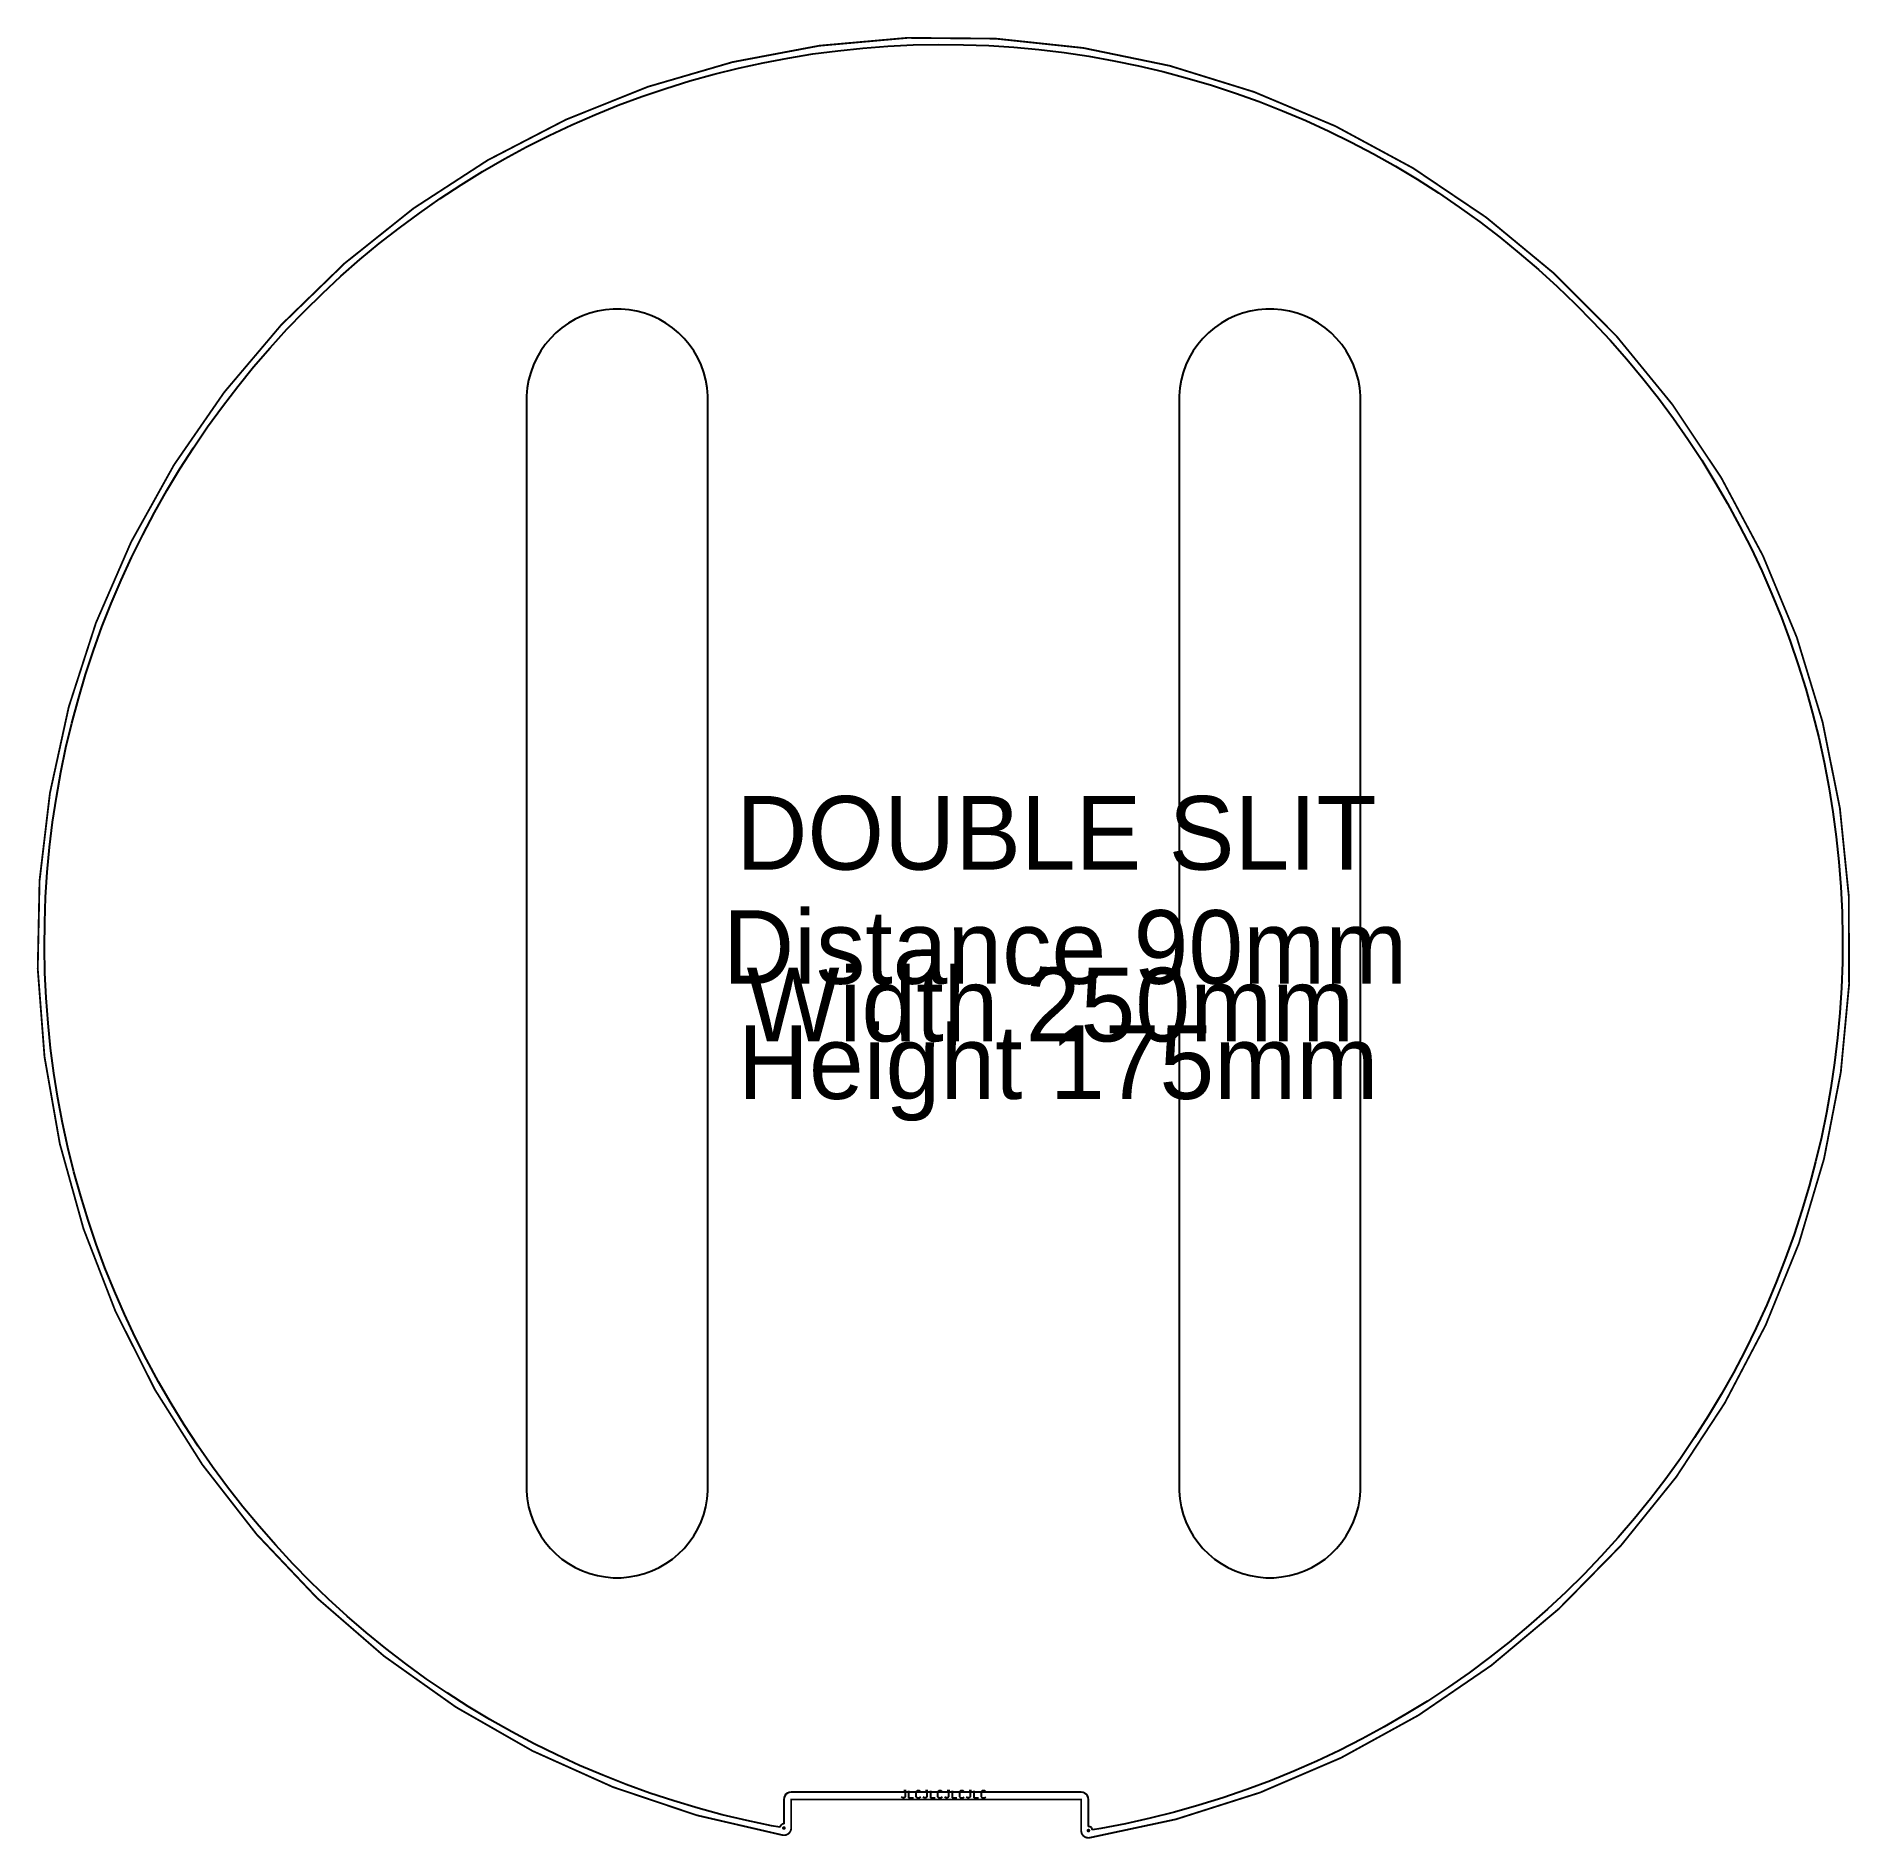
# Model space of a CAD drawing. Header units: millimetres. Extents: x -125 to 125, y -124 to 125.
import ezdxf

# ---------------------------------------------------------------- set-up
doc = ezdxf.new("R2010")
doc.units = ezdxf.units.MM
for name, color, linetype in [('BottomLayer', 5, 'Continuous'), ('BottomSolder', 6, 'Continuous'), ('Mechanical1', 6, 'Continuous'), ('MultiLayer', 9, 'Continuous'), ('PadHoleLayer', 156, 'Continuous'), ('TopLayer', 1, 'Continuous'), ('TopOverlay', 2, 'Continuous'), ('TopSolder', 216, 'Continuous')]:
    doc.layers.add(name, color=color, linetype=linetype)

msp = doc.modelspace()

# ---------------------------------------------------------------- linework, layer by layer
at = {"layer": 'BottomLayer'}
for p, q in [((-21.46, 122.13), (-18.02, 122.69)), ((-18.02, 122.69), (-14.58, 123.14)), ((-14.58, 123.14), (-11.12, 123.5)), ((-11.12, 123.5), (-7.66, 123.77)), ((-7.66, 123.77), (-4.18, 123.93)), ((-4.18, 123.93), (-0.71, 124)), ((-0.71, 124), (2.77, 123.97)), ((2.77, 123.97), (6.24, 123.85)), ((6.24, 123.85), (9.71, 123.62)), ((9.71, 123.62), (13.17, 123.3)), ((13.17, 123.3), (16.62, 122.88)), ((16.62, 122.88), (20.06, 122.37)), ((-31.64, 119.9), (-28.27, 120.74)), ((-28.27, 120.74), (-24.87, 121.48)), ((-24.87, 121.48), (-21.46, 122.13)), ((20.06, 122.37), (23.48, 121.76)), ((23.48, 121.76), (26.89, 121.05)), ((26.89, 121.05), (30.27, 120.25)), ((30.27, 120.25), (33.63, 119.36)), ((-41.6, 116.82), (-38.31, 117.94)), ((-38.31, 117.94), (-34.99, 118.97)), ((-34.99, 118.97), (-31.64, 119.9)), ((33.63, 119.36), (36.96, 118.37)), ((36.96, 118.37), (40.26, 117.29)), ((-48.08, 114.3), (-44.86, 115.61)), ((-44.86, 115.61), (-41.6, 116.82)), ((40.26, 117.29), (43.53, 116.11)), ((43.53, 116.11), (46.77, 114.85)), ((-54.41, 111.43), (-51.26, 112.91)), ((-51.26, 112.91), (-48.08, 114.3)), ((46.77, 114.85), (49.97, 113.49)), ((49.97, 113.49), (53.13, 112.04)), ((-57.51, 109.86), (-54.41, 111.43)), ((53.13, 112.04), (56.25, 110.51)), ((56.25, 110.51), (59.33, 108.89)), ((-63.58, 106.47), (-60.57, 108.21)), ((-60.57, 108.21), (-57.51, 109.86)), ((59.33, 108.89), (62.36, 107.19)), ((-66.54, 104.64), (-63.58, 106.47)), ((62.36, 107.19), (65.34, 105.4)), ((65.34, 105.4), (68.26, 103.52)), ((-72.29, 100.75), (-69.44, 102.74)), ((-69.44, 102.74), (-66.54, 104.64)), ((68.26, 103.52), (71.14, 101.57)), ((-75.09, 98.68), (-72.29, 100.75)), ((71.14, 101.57), (73.96, 99.53)), ((-77.83, 96.54), (-75.09, 98.68)), ((73.96, 99.53), (76.72, 97.42)), ((-80.5, 94.32), (-77.83, 96.54)), ((76.72, 97.42), (79.42, 95.23)), ((79.42, 95.23), (82.06, 92.97)), ((-83.11, 92.03), (-80.5, 94.32)), ((82.06, 92.97), (84.63, 90.63)), ((-85.66, 89.66), (-83.11, 92.03)), ((84.63, 90.63), (87.14, 88.23)), ((-88.14, 87.23), (-85.66, 89.66)), ((87.14, 88.23), (89.58, 85.75)), ((-90.55, 84.72), (-88.14, 87.23)), ((-51.72, 85.55), (-52.62, 84.93)), ((-50.78, 86.1), (-51.72, 85.55)), ((-49.79, 86.56), (-50.78, 86.1)), ((-48.76, 86.93), (-49.79, 86.56)), ((-47.71, 87.22), (-48.76, 86.93)), ((-46.63, 87.4), (-47.71, 87.22)), ((-45.55, 87.5), (-46.63, 87.4)), ((-44.45, 87.5), (-45.55, 87.5)), ((-43.37, 87.4), (-44.45, 87.5)), ((-42.29, 87.22), (-43.37, 87.4)), ((-41.24, 86.93), (-42.29, 87.22)), ((-40.21, 86.56), (-41.24, 86.93)), ((-39.22, 86.1), (-40.21, 86.56)), ((-38.28, 85.55), (-39.22, 86.1)), ((-37.38, 84.93), (-38.28, 85.55)), ((38.28, 85.55), (37.38, 84.93)), ((39.22, 86.1), (38.28, 85.55)), ((40.21, 86.56), (39.22, 86.1)), ((41.24, 86.93), (40.21, 86.56)), ((42.29, 87.22), (41.24, 86.93)), ((43.37, 87.4), (42.29, 87.22)), ((44.45, 87.5), (43.37, 87.4)), ((45.55, 87.5), (44.45, 87.5)), ((46.63, 87.4), (45.55, 87.5)), ((47.71, 87.22), (46.63, 87.4)), ((48.76, 86.93), (47.71, 87.22)), ((49.79, 86.56), (48.76, 86.93)), ((50.78, 86.1), (49.79, 86.56)), ((51.72, 85.55), (50.78, 86.1)), ((52.62, 84.93), (51.72, 85.55)), ((89.58, 85.75), (91.94, 83.21)), ((-92.89, 82.15), (-90.55, 84.72)), ((-54.93, 82.62), (-55.55, 81.72)), ((-54.22, 83.45), (-54.93, 82.62)), ((-53.45, 84.22), (-54.22, 83.45)), ((-52.62, 84.93), (-53.45, 84.22)), ((-36.55, 84.22), (-37.38, 84.93)), ((-35.78, 83.45), (-36.55, 84.22)), ((-35.07, 82.62), (-35.78, 83.45)), ((-34.45, 81.72), (-35.07, 82.62)), ((35.07, 82.62), (34.45, 81.72)), ((35.78, 83.45), (35.07, 82.62)), ((36.55, 84.22), (35.78, 83.45)), ((37.38, 84.93), (36.55, 84.22)), ((53.45, 84.22), (52.62, 84.93)), ((54.22, 83.45), (53.45, 84.22)), ((54.93, 82.62), (54.22, 83.45)), ((55.55, 81.72), (54.93, 82.62)), ((91.94, 83.21), (94.24, 80.6)), ((-95.16, 79.51), (-92.89, 82.15)), ((-56.1, 80.78), (-56.56, 79.79)), ((-55.55, 81.72), (-56.1, 80.78)), ((-33.9, 80.78), (-34.45, 81.72)), ((-33.44, 79.79), (-33.9, 80.78)), ((33.9, 80.78), (33.44, 79.79)), ((34.45, 81.72), (33.9, 80.78)), ((56.1, 80.78), (55.55, 81.72)), ((56.56, 79.79), (56.1, 80.78)), ((94.24, 80.6), (96.46, 77.92)), ((-97.35, 76.82), (-95.16, 79.51)), ((-57.22, 77.71), (-57.4, 76.63)), ((-56.93, 78.76), (-57.22, 77.71)), ((-56.56, 79.79), (-56.93, 78.76)), ((-33.07, 78.76), (-33.44, 79.79)), ((-32.78, 77.71), (-33.07, 78.76)), ((-32.6, 76.63), (-32.78, 77.71)), ((32.78, 77.71), (32.6, 76.63)), ((33.07, 78.76), (32.78, 77.71)), ((33.44, 79.79), (33.07, 78.76)), ((56.93, 78.76), (56.56, 79.79)), ((57.22, 77.71), (56.93, 78.76)), ((57.4, 76.63), (57.22, 77.71)), ((96.46, 77.92), (98.61, 75.19)), ((-99.46, 74.06), (-97.35, 76.82)), ((-57.4, 76.63), (-57.5, 75.55)), ((-57.5, 75.55), (-57.5, 75)), ((-32.5, 75.55), (-32.6, 76.63)), ((-32.5, 75), (-32.5, 75.55)), ((32.6, 76.63), (32.5, 75.55)), ((32.5, 75.55), (32.5, 75)), ((57.5, 75.55), (57.4, 76.63)), ((57.5, 75), (57.5, 75.55)), ((98.61, 75.19), (100.68, 72.39)), ((-101.5, 71.24), (-99.46, 74.06)), ((-57.5, 75), (-57.5, 75)), ((-57.5, 75), (-57.5, -75)), ((-32.5, -75), (-32.5, 75)), ((32.5, 75), (32.5, -75)), ((57.5, -75), (57.5, 75)), ((-103.45, 68.37), (-101.5, 71.24)), ((100.68, 72.39), (102.67, 69.54)), ((-105.33, 65.44), (-103.45, 68.37)), ((102.67, 69.54), (104.58, 66.64)), ((-107.12, 62.46), (-105.33, 65.44)), ((104.58, 66.64), (106.4, 63.68)), ((106.4, 63.68), (108.15, 60.67)), ((-108.83, 59.44), (-107.12, 62.46)), ((108.15, 60.67), (109.8, 57.62)), ((-110.45, 56.36), (-108.83, 59.44)), ((109.8, 57.62), (111.38, 54.52)), ((-111.99, 53.24), (-110.45, 56.36)), ((-113.44, 50.08), (-111.99, 53.24)), ((111.38, 54.52), (112.86, 51.38)), ((-114.8, 46.88), (-113.44, 50.08)), ((112.86, 51.38), (114.26, 48.19)), ((114.26, 48.19), (115.56, 44.97)), ((-116.07, 43.65), (-114.8, 46.88)), ((-117.25, 40.38), (-116.07, 43.65)), ((115.56, 44.97), (116.78, 41.71)), ((-118.33, 37.08), (-117.25, 40.38)), ((116.78, 41.71), (117.9, 38.43)), ((117.9, 38.43), (118.93, 35.11)), ((-119.32, 33.74), (-118.33, 37.08)), ((118.93, 35.11), (119.87, 31.76)), ((-120.22, 30.39), (-119.32, 33.74)), ((-121.03, 27.01), (-120.22, 30.39)), ((119.87, 31.76), (120.71, 28.39)), ((120.71, 28.39), (121.46, 24.99)), ((-121.74, 23.6), (-121.03, 27.01)), ((-122.35, 20.18), (-121.74, 23.6)), ((121.46, 24.99), (122.11, 21.58)), ((-122.87, 16.74), (-122.35, 20.18)), ((122.11, 21.58), (122.67, 18.15)), ((122.67, 18.15), (123.13, 14.7)), ((-123.29, 13.29), (-122.87, 16.74)), ((-123.61, 9.83), (-123.29, 13.29)), ((123.13, 14.7), (123.49, 11.24)), ((123.49, 11.24), (123.76, 7.78)), ((-123.84, 6.36), (-123.61, 9.83)), ((123.76, 7.78), (123.93, 4.31)), ((-123.97, 2.89), (-123.84, 6.36)), ((-124, -0.59), (-123.97, 2.89)), ((123.93, 4.31), (124, 0.83)), ((124, 0.83), (123.98, -2.64)), ((-123.94, -4.06), (-124, -0.59)), ((-123.77, -7.53), (-123.94, -4.06)), ((123.98, -2.64), (123.85, -6.12)), ((123.85, -6.12), (123.63, -9.59)), ((-123.51, -11), (-123.77, -7.53)), ((123.63, -9.59), (123.32, -13.05)), ((-123.16, -14.46), (-123.51, -11)), ((-122.7, -17.9), (-123.16, -14.46)), ((123.32, -13.05), (122.9, -16.5)), ((122.9, -16.5), (122.39, -19.94)), ((-122.15, -21.34), (-122.7, -17.9)), ((122.39, -19.94), (121.78, -23.36)), ((-121.51, -24.75), (-122.15, -21.34)), ((-120.77, -28.15), (-121.51, -24.75)), ((121.78, -23.36), (121.08, -26.76)), ((121.08, -26.76), (120.28, -30.15)), ((-119.93, -31.52), (-120.77, -28.15)), ((-119, -34.87), (-119.93, -31.52)), ((120.28, -30.15), (119.39, -33.51)), ((-117.98, -38.19), (-119, -34.87)), ((119.39, -33.51), (118.4, -36.84)), ((118.4, -36.84), (117.33, -40.14)), ((-116.86, -41.48), (-117.98, -38.19)), ((-115.65, -44.74), (-116.86, -41.48)), ((117.33, -40.14), (116.15, -43.42)), ((-114.35, -47.97), (-115.65, -44.74)), ((116.15, -43.42), (114.89, -46.66)), ((114.89, -46.66), (113.54, -49.86)), ((-112.96, -51.15), (-114.35, -47.97)), ((113.54, -49.86), (112.1, -53.02)), ((-111.48, -54.3), (-112.96, -51.15)), ((-109.92, -57.4), (-111.48, -54.3)), ((112.1, -53.02), (110.57, -56.14)), ((-108.27, -60.46), (-109.92, -57.4)), ((110.57, -56.14), (108.95, -59.22)), ((108.95, -59.22), (107.25, -62.25)), ((-106.53, -63.47), (-108.27, -60.46)), ((107.25, -62.25), (105.46, -65.23)), ((-104.71, -66.43), (-106.53, -63.47)), ((-102.8, -69.34), (-104.71, -66.43)), ((105.46, -65.23), (103.59, -68.16)), ((-100.82, -72.19), (-102.8, -69.34)), ((103.59, -68.16), (101.64, -71.04)), ((-98.76, -74.99), (-100.82, -72.19)), ((101.64, -71.04), (99.61, -73.86)), ((-96.62, -77.73), (-98.76, -74.99)), ((-57.5, -75), (-57.5, -75.55)), ((-32.5, -75.55), (-32.5, -75)), ((-32.5, -75), (-32.5, -75)), ((32.5, -75), (32.5, -75.55)), ((57.5, -75.55), (57.5, -75)), ((99.61, -73.86), (97.5, -76.62)), ((-57.5, -75.55), (-57.4, -76.63)), ((-57.4, -76.63), (-57.22, -77.71)), ((-32.78, -77.71), (-32.6, -76.63)), ((-32.6, -76.63), (-32.5, -75.55)), ((32.5, -75.55), (32.6, -76.63)), ((32.6, -76.63), (32.78, -77.71)), ((57.22, -77.71), (57.4, -76.63)), ((57.4, -76.63), (57.5, -75.55)), ((97.5, -76.62), (95.31, -79.32)), ((-94.4, -80.41), (-96.62, -77.73)), ((-57.22, -77.71), (-56.93, -78.76)), ((-56.93, -78.76), (-56.56, -79.79)), ((-56.56, -79.79), (-56.1, -80.78)), ((-33.9, -80.78), (-33.44, -79.79)), ((-33.44, -79.79), (-33.07, -78.76)), ((-33.07, -78.76), (-32.78, -77.71)), ((32.78, -77.71), (33.07, -78.76)), ((33.07, -78.76), (33.44, -79.79)), ((33.44, -79.79), (33.9, -80.78)), ((56.1, -80.78), (56.56, -79.79)), ((56.56, -79.79), (56.93, -78.76)), ((56.93, -78.76), (57.22, -77.71)), ((95.31, -79.32), (93.05, -81.96)), ((-92.11, -83.02), (-94.4, -80.41)), ((-56.1, -80.78), (-55.55, -81.72)), ((-55.55, -81.72), (-54.93, -82.62)), ((-35.07, -82.62), (-34.45, -81.72)), ((-34.45, -81.72), (-33.9, -80.78)), ((33.9, -80.78), (34.45, -81.72)), ((34.45, -81.72), (35.07, -82.62)), ((54.93, -82.62), (55.55, -81.72)), ((55.55, -81.72), (56.1, -80.78)), ((93.05, -81.96), (90.72, -84.54)), ((-89.75, -85.57), (-92.11, -83.02)), ((-54.93, -82.62), (-54.22, -83.45)), ((-54.22, -83.45), (-53.45, -84.22)), ((-53.45, -84.22), (-52.62, -84.93)), ((-52.62, -84.93), (-51.72, -85.55)), ((-38.28, -85.55), (-37.38, -84.93)), ((-37.38, -84.93), (-36.55, -84.22)), ((-36.55, -84.22), (-35.78, -83.45)), ((-35.78, -83.45), (-35.07, -82.62)), ((35.07, -82.62), (35.78, -83.45)), ((35.78, -83.45), (36.55, -84.22)), ((36.55, -84.22), (37.38, -84.93)), ((37.38, -84.93), (38.28, -85.55)), ((51.72, -85.55), (52.62, -84.93)), ((52.62, -84.93), (53.45, -84.22)), ((53.45, -84.22), (54.22, -83.45)), ((54.22, -83.45), (54.93, -82.62)), ((90.72, -84.54), (88.31, -87.05)), ((-87.31, -88.05), (-89.75, -85.57)), ((-51.72, -85.55), (-50.78, -86.1)), ((-50.78, -86.1), (-49.79, -86.56)), ((-49.79, -86.56), (-48.76, -86.93)), ((-48.76, -86.93), (-47.71, -87.22)), ((-47.71, -87.22), (-46.63, -87.4)), ((-46.63, -87.4), (-45.55, -87.5)), ((-45.55, -87.5), (-44.45, -87.5)), ((-44.45, -87.5), (-43.37, -87.4)), ((-43.37, -87.4), (-42.29, -87.22)), ((-42.29, -87.22), (-41.24, -86.93)), ((-41.24, -86.93), (-40.21, -86.56)), ((-40.21, -86.56), (-39.22, -86.1)), ((-39.22, -86.1), (-38.28, -85.55)), ((38.28, -85.55), (39.22, -86.1)), ((39.22, -86.1), (40.21, -86.56)), ((40.21, -86.56), (41.24, -86.93)), ((41.24, -86.93), (42.29, -87.22)), ((42.29, -87.22), (43.37, -87.4)), ((43.37, -87.4), (44.45, -87.5)), ((44.45, -87.5), (45.55, -87.5)), ((45.55, -87.5), (46.63, -87.4)), ((46.63, -87.4), (47.71, -87.22)), ((47.71, -87.22), (48.76, -86.93)), ((48.76, -86.93), (49.79, -86.56)), ((49.79, -86.56), (50.78, -86.1)), ((50.78, -86.1), (51.72, -85.55)), ((88.31, -87.05), (85.84, -89.49)), ((-84.81, -90.47), (-87.31, -88.05)), ((85.84, -89.49), (83.3, -91.86)), ((-82.24, -92.81), (-84.81, -90.47)), ((83.3, -91.86), (80.69, -94.16)), ((-79.61, -95.08), (-82.24, -92.81)), ((-76.91, -97.27), (-79.61, -95.08)), ((80.69, -94.16), (78.02, -96.38)), ((-74.16, -99.39), (-76.91, -97.27)), ((78.02, -96.38), (75.29, -98.53)), ((-71.34, -101.43), (-74.16, -99.39)), ((75.29, -98.53), (72.49, -100.61)), ((-68.47, -103.39), (-71.34, -101.43)), ((69.65, -102.6), (66.74, -104.51)), ((72.49, -100.61), (69.65, -102.6)), ((-65.54, -105.27), (-68.47, -103.39)), ((66.74, -104.51), (63.79, -106.34)), ((-62.57, -107.06), (-65.54, -105.27)), ((-59.54, -108.77), (-62.57, -107.06)), ((63.79, -106.34), (60.78, -108.09)), ((-56.47, -110.4), (-59.54, -108.77)), ((57.73, -109.75), (54.63, -111.32)), ((60.78, -108.09), (57.73, -109.75)), ((-53.35, -111.94), (-56.47, -110.4)), ((-50.2, -113.39), (-53.35, -111.94)), ((54.63, -111.32), (51.49, -112.81)), ((-47, -114.75), (-50.2, -113.39)), ((-43.76, -116.02), (-47, -114.75)), ((48.31, -114.21), (45.09, -115.52)), ((51.49, -112.81), (48.31, -114.21)), ((-40.49, -117.21), (-43.76, -116.02)), ((-37.19, -118.29), (-40.49, -117.21)), ((-21.89, -117.58), (-21.99, -117.83)), ((-21.73, -117.38), (-21.89, -117.58)), ((-21.52, -117.22), (-21.73, -117.38)), ((-21.28, -117.11), (-21.52, -117.22)), ((-21.01, -117.08), (-21.28, -117.11)), ((18.99, -117.08), (-21.01, -117.08)), ((19.25, -117.11), (18.99, -117.08)), ((19.49, -117.22), (19.25, -117.11)), ((19.7, -117.38), (19.49, -117.22)), ((19.86, -117.58), (19.7, -117.38)), ((19.96, -117.83), (19.86, -117.58)), ((41.83, -116.73), (38.54, -117.86)), ((45.09, -115.52), (41.83, -116.73)), ((-33.86, -119.29), (-37.19, -118.29)), ((-30.51, -120.19), (-33.86, -119.29)), ((-21.99, -117.83), (-22.02, -118.09)), ((-22.02, -118.09), (-22.02, -121.47)), ((19.99, -118.09), (19.96, -117.83)), ((19.99, -121.81), (19.99, -118.09)), ((31.88, -119.84), (28.51, -120.68)), ((35.22, -118.9), (31.88, -119.84)), ((38.54, -117.86), (35.22, -118.9)), ((-27.13, -121), (-30.51, -120.19)), ((-23.72, -121.71), (-27.13, -121)), ((-22.56, -121.92), (-23.72, -121.71)), ((-22.54, -121.81), (-22.56, -121.92)), ((-22.41, -121.63), (-22.54, -121.81)), ((-22.23, -121.51), (-22.41, -121.63)), ((-22.02, -121.47), (-22.23, -121.51)), ((20.2, -121.86), (19.99, -121.81)), ((20.39, -121.98), (20.2, -121.86)), ((20.51, -122.16), (20.39, -121.98)), ((20.53, -122.28), (20.51, -122.16)), ((21.7, -122.09), (20.53, -122.28)), ((25.11, -121.43), (21.7, -122.09)), ((28.51, -120.68), (25.11, -121.43))]:
    msp.add_line(p, q, dxfattribs=at)
at = {"layer": 'BottomSolder', "const_width": 0.05}
for points in [[(-22.04, -122.03, 1), (-21.99, -122.03, 1)], [(19.96, -122.38, 1), (20.01, -122.38, 1)]]:
    msp.add_lwpolyline(points, format="xyb", close=True, dxfattribs=at)
at = {"layer": 'Mechanical1', "const_width": 0.254}
for points in [[(-22.19, -123.01, -11.72382), (20.15, -123.37)], [(-21.01, -122.03, -0.467511), (-22.19, -123.01)], [(20.15, -123.37, -0.462462), (18.99, -122.38)]]:
    msp.add_lwpolyline(points, format="xyb", dxfattribs=at)
for points in [[(-21.01, -122.03), (-21.01, -118.09)], [(-21.01, -118.09), (18.99, -118.09)], [(18.99, -122.38), (18.99, -118.09)]]:
    msp.add_lwpolyline(points, dxfattribs=at)
at = {"layer": 'Mechanical1', "const_width": 0.127}
for points in [[(-21.08, -118.09, 1), (-20.95, -118.09, 1)], [(-21.08, -118.09, 1), (-20.95, -118.09, 1)], [(18.92, -118.09, 1), (19.05, -118.09, 1)], [(18.92, -118.09, 1), (19.05, -118.09, 1)], [(-21.08, -122.03, 1), (-20.95, -122.03, 1)], [(-21.08, -122.03, 1), (-20.95, -122.03, 1)], [(18.92, -122.38, 1), (19.05, -122.38, 1)], [(18.92, -122.38, 1), (19.05, -122.38, 1)], [(-22.26, -123.01, 1), (-22.13, -123.01, 1)], [(-22.26, -123.01, 1), (-22.13, -123.01, 1)], [(20.08, -123.37, 1), (20.21, -123.37, 1)], [(20.08, -123.37, 1), (20.21, -123.37, 1)]]:
    msp.add_lwpolyline(points, format="xyb", close=True, dxfattribs=at)
at = {"layer": 'MultiLayer'}
for p, q in [((-51.72, 85.55), (-52.62, 84.93)), ((-50.78, 86.1), (-51.72, 85.55)), ((-49.79, 86.56), (-50.78, 86.1)), ((-48.76, 86.93), (-49.79, 86.56)), ((-47.71, 87.22), (-48.76, 86.93)), ((-46.63, 87.4), (-47.71, 87.22)), ((-45.55, 87.5), (-46.63, 87.4)), ((-44.45, 87.5), (-45.55, 87.5)), ((-43.37, 87.4), (-44.45, 87.5)), ((-42.29, 87.22), (-43.37, 87.4)), ((-41.24, 86.93), (-42.29, 87.22)), ((-40.21, 86.56), (-41.24, 86.93)), ((-39.22, 86.1), (-40.21, 86.56)), ((-38.28, 85.55), (-39.22, 86.1)), ((-37.38, 84.93), (-38.28, 85.55)), ((38.28, 85.55), (37.38, 84.93)), ((39.22, 86.1), (38.28, 85.55)), ((40.21, 86.56), (39.22, 86.1)), ((41.24, 86.93), (40.21, 86.56)), ((42.29, 87.22), (41.24, 86.93)), ((43.37, 87.4), (42.29, 87.22)), ((44.45, 87.5), (43.37, 87.4)), ((45.55, 87.5), (44.45, 87.5)), ((46.63, 87.4), (45.55, 87.5)), ((47.71, 87.22), (46.63, 87.4)), ((48.76, 86.93), (47.71, 87.22)), ((49.79, 86.56), (48.76, 86.93)), ((50.78, 86.1), (49.79, 86.56)), ((51.72, 85.55), (50.78, 86.1)), ((52.62, 84.93), (51.72, 85.55)), ((-54.93, 82.62), (-55.55, 81.72)), ((-54.22, 83.45), (-54.93, 82.62)), ((-53.45, 84.22), (-54.22, 83.45)), ((-52.62, 84.93), (-53.45, 84.22)), ((-36.55, 84.22), (-37.38, 84.93)), ((-35.78, 83.45), (-36.55, 84.22)), ((-35.07, 82.62), (-35.78, 83.45)), ((-34.45, 81.72), (-35.07, 82.62)), ((35.07, 82.62), (34.45, 81.72)), ((35.78, 83.45), (35.07, 82.62)), ((36.55, 84.22), (35.78, 83.45)), ((37.38, 84.93), (36.55, 84.22)), ((53.45, 84.22), (52.62, 84.93)), ((54.22, 83.45), (53.45, 84.22)), ((54.93, 82.62), (54.22, 83.45)), ((55.55, 81.72), (54.93, 82.62)), ((-56.1, 80.78), (-56.56, 79.79)), ((-55.55, 81.72), (-56.1, 80.78)), ((-33.9, 80.78), (-34.45, 81.72)), ((-33.44, 79.79), (-33.9, 80.78)), ((33.9, 80.78), (33.44, 79.79)), ((34.45, 81.72), (33.9, 80.78)), ((56.1, 80.78), (55.55, 81.72)), ((56.56, 79.79), (56.1, 80.78)), ((-57.22, 77.71), (-57.4, 76.63)), ((-56.93, 78.76), (-57.22, 77.71)), ((-56.56, 79.79), (-56.93, 78.76)), ((-33.07, 78.76), (-33.44, 79.79)), ((-32.78, 77.71), (-33.07, 78.76)), ((-32.6, 76.63), (-32.78, 77.71)), ((32.78, 77.71), (32.6, 76.63)), ((33.07, 78.76), (32.78, 77.71)), ((33.44, 79.79), (33.07, 78.76)), ((56.93, 78.76), (56.56, 79.79)), ((57.22, 77.71), (56.93, 78.76)), ((57.4, 76.63), (57.22, 77.71)), ((-57.4, 76.63), (-57.5, 75.55)), ((-57.5, 75.55), (-57.5, 75)), ((-32.5, 75.55), (-32.6, 76.63)), ((-32.5, 75), (-32.5, 75.55)), ((32.6, 76.63), (32.5, 75.55)), ((32.5, 75.55), (32.5, 75)), ((57.5, 75.55), (57.4, 76.63)), ((57.5, 75), (57.5, 75.55)), ((-57.5, 75), (-57.5, -75)), ((-57.5, 75), (-57.5, 75)), ((-57.5, 75), (-57.5, 75)), ((-32.5, -75), (-32.5, 75)), ((32.5, 75), (32.5, -75)), ((32.5, 75), (32.5, 75)), ((57.5, -75), (57.5, 75)), ((-57.5, -75), (-57.5, -75.55)), ((-32.5, -75.55), (-32.5, -75)), ((-32.5, -75), (-32.5, -75)), ((-32.5, -75), (-32.5, -75)), ((32.5, -75), (32.5, -75.55)), ((57.5, -75.55), (57.5, -75)), ((57.5, -75), (57.5, -75)), ((-57.5, -75.55), (-57.4, -76.63)), ((-57.4, -76.63), (-57.22, -77.71)), ((-32.78, -77.71), (-32.6, -76.63)), ((-32.6, -76.63), (-32.5, -75.55)), ((32.5, -75.55), (32.6, -76.63)), ((32.6, -76.63), (32.78, -77.71)), ((57.22, -77.71), (57.4, -76.63)), ((57.4, -76.63), (57.5, -75.55)), ((-57.22, -77.71), (-56.93, -78.76)), ((-56.93, -78.76), (-56.56, -79.79)), ((-56.56, -79.79), (-56.1, -80.78)), ((-33.9, -80.78), (-33.44, -79.79)), ((-33.44, -79.79), (-33.07, -78.76)), ((-33.07, -78.76), (-32.78, -77.71)), ((32.78, -77.71), (33.07, -78.76)), ((33.07, -78.76), (33.44, -79.79)), ((33.44, -79.79), (33.9, -80.78)), ((56.1, -80.78), (56.56, -79.79)), ((56.56, -79.79), (56.93, -78.76)), ((56.93, -78.76), (57.22, -77.71)), ((-56.1, -80.78), (-55.55, -81.72)), ((-55.55, -81.72), (-54.93, -82.62)), ((-35.07, -82.62), (-34.45, -81.72)), ((-34.45, -81.72), (-33.9, -80.78)), ((33.9, -80.78), (34.45, -81.72)), ((34.45, -81.72), (35.07, -82.62)), ((54.93, -82.62), (55.55, -81.72)), ((55.55, -81.72), (56.1, -80.78)), ((-54.93, -82.62), (-54.22, -83.45)), ((-54.22, -83.45), (-53.45, -84.22)), ((-53.45, -84.22), (-52.62, -84.93)), ((-52.62, -84.93), (-51.72, -85.55)), ((-38.28, -85.55), (-37.38, -84.93)), ((-37.38, -84.93), (-36.55, -84.22)), ((-36.55, -84.22), (-35.78, -83.45)), ((-35.78, -83.45), (-35.07, -82.62)), ((35.07, -82.62), (35.78, -83.45)), ((35.78, -83.45), (36.55, -84.22)), ((36.55, -84.22), (37.38, -84.93)), ((37.38, -84.93), (38.28, -85.55)), ((51.72, -85.55), (52.62, -84.93)), ((52.62, -84.93), (53.45, -84.22)), ((53.45, -84.22), (54.22, -83.45)), ((54.22, -83.45), (54.93, -82.62)), ((-51.72, -85.55), (-50.78, -86.1)), ((-50.78, -86.1), (-49.79, -86.56)), ((-49.79, -86.56), (-48.76, -86.93)), ((-48.76, -86.93), (-47.71, -87.22)), ((-47.71, -87.22), (-46.63, -87.4)), ((-46.63, -87.4), (-45.55, -87.5)), ((-45.55, -87.5), (-44.45, -87.5)), ((-44.45, -87.5), (-43.37, -87.4)), ((-43.37, -87.4), (-42.29, -87.22)), ((-42.29, -87.22), (-41.24, -86.93)), ((-41.24, -86.93), (-40.21, -86.56)), ((-40.21, -86.56), (-39.22, -86.1)), ((-39.22, -86.1), (-38.28, -85.55)), ((38.28, -85.55), (39.22, -86.1)), ((39.22, -86.1), (40.21, -86.56)), ((40.21, -86.56), (41.24, -86.93)), ((41.24, -86.93), (42.29, -87.22)), ((42.29, -87.22), (43.37, -87.4)), ((43.37, -87.4), (44.45, -87.5)), ((44.45, -87.5), (45.55, -87.5)), ((45.55, -87.5), (46.63, -87.4)), ((46.63, -87.4), (47.71, -87.22)), ((47.71, -87.22), (48.76, -86.93)), ((48.76, -86.93), (49.79, -86.56)), ((49.79, -86.56), (50.78, -86.1)), ((50.78, -86.1), (51.72, -85.55))]:
    msp.add_line(p, q, dxfattribs=at)
at = {"layer": 'PadHoleLayer', "const_width": 0.25}
for points in [[(-22.14, -122.03, 1), (-21.89, -122.03, 1)], [(19.86, -122.38, 1), (20.11, -122.38, 1)]]:
    msp.add_lwpolyline(points, format="xyb", close=True, dxfattribs=at)
at = {"layer": 'TopLayer'}
for p, q in [((-21.46, 122.13), (-18.02, 122.69)), ((-18.02, 122.69), (-14.58, 123.14)), ((-14.58, 123.14), (-11.12, 123.5)), ((-11.12, 123.5), (-7.66, 123.77)), ((-7.66, 123.77), (-4.18, 123.93)), ((-4.18, 123.93), (-0.71, 124)), ((-0.71, 124), (2.77, 123.97)), ((2.77, 123.97), (6.24, 123.85)), ((6.24, 123.85), (9.71, 123.62)), ((9.71, 123.62), (13.17, 123.3)), ((13.17, 123.3), (16.62, 122.88)), ((16.62, 122.88), (20.06, 122.37)), ((-31.64, 119.9), (-28.27, 120.74)), ((-28.27, 120.74), (-24.87, 121.48)), ((-24.87, 121.48), (-21.46, 122.13)), ((20.06, 122.37), (23.48, 121.76)), ((23.48, 121.76), (26.89, 121.05)), ((26.89, 121.05), (30.27, 120.25)), ((30.27, 120.25), (33.63, 119.36)), ((-41.6, 116.82), (-38.31, 117.94)), ((-38.31, 117.94), (-34.99, 118.97)), ((-34.99, 118.97), (-31.64, 119.9)), ((33.63, 119.36), (36.96, 118.37)), ((36.96, 118.37), (40.26, 117.29)), ((-48.08, 114.3), (-44.86, 115.61)), ((-44.86, 115.61), (-41.6, 116.82)), ((40.26, 117.29), (43.53, 116.11)), ((43.53, 116.11), (46.77, 114.85)), ((-54.41, 111.43), (-51.26, 112.91)), ((-51.26, 112.91), (-48.08, 114.3)), ((46.77, 114.85), (49.97, 113.49)), ((49.97, 113.49), (53.13, 112.04)), ((-57.51, 109.86), (-54.41, 111.43)), ((53.13, 112.04), (56.25, 110.51)), ((56.25, 110.51), (59.33, 108.89)), ((-63.58, 106.47), (-60.57, 108.21)), ((-60.57, 108.21), (-57.51, 109.86)), ((59.33, 108.89), (62.36, 107.19)), ((-66.54, 104.64), (-63.58, 106.47)), ((62.36, 107.19), (65.34, 105.4)), ((65.34, 105.4), (68.26, 103.52)), ((-72.29, 100.75), (-69.44, 102.74)), ((-69.44, 102.74), (-66.54, 104.64)), ((68.26, 103.52), (71.14, 101.57)), ((-75.09, 98.68), (-72.29, 100.75)), ((71.14, 101.57), (73.96, 99.53)), ((-77.83, 96.54), (-75.09, 98.68)), ((73.96, 99.53), (76.72, 97.42)), ((-80.5, 94.32), (-77.83, 96.54)), ((76.72, 97.42), (79.42, 95.23)), ((79.42, 95.23), (82.06, 92.97)), ((-83.11, 92.03), (-80.5, 94.32)), ((82.06, 92.97), (84.63, 90.63)), ((-85.66, 89.66), (-83.11, 92.03)), ((84.63, 90.63), (87.14, 88.23)), ((-88.14, 87.23), (-85.66, 89.66)), ((87.14, 88.23), (89.58, 85.75)), ((-90.55, 84.72), (-88.14, 87.23)), ((-51.72, 85.55), (-52.62, 84.93)), ((-50.78, 86.1), (-51.72, 85.55)), ((-49.79, 86.56), (-50.78, 86.1)), ((-48.76, 86.93), (-49.79, 86.56)), ((-47.71, 87.22), (-48.76, 86.93)), ((-46.63, 87.4), (-47.71, 87.22)), ((-45.55, 87.5), (-46.63, 87.4)), ((-44.45, 87.5), (-45.55, 87.5)), ((-43.37, 87.4), (-44.45, 87.5)), ((-42.29, 87.22), (-43.37, 87.4)), ((-41.24, 86.93), (-42.29, 87.22)), ((-40.21, 86.56), (-41.24, 86.93)), ((-39.22, 86.1), (-40.21, 86.56)), ((-38.28, 85.55), (-39.22, 86.1)), ((-37.38, 84.93), (-38.28, 85.55)), ((38.28, 85.55), (37.38, 84.93)), ((39.22, 86.1), (38.28, 85.55)), ((40.21, 86.56), (39.22, 86.1)), ((41.24, 86.93), (40.21, 86.56)), ((42.29, 87.22), (41.24, 86.93)), ((43.37, 87.4), (42.29, 87.22)), ((44.45, 87.5), (43.37, 87.4)), ((45.55, 87.5), (44.45, 87.5)), ((46.63, 87.4), (45.55, 87.5)), ((47.71, 87.22), (46.63, 87.4)), ((48.76, 86.93), (47.71, 87.22)), ((49.79, 86.56), (48.76, 86.93)), ((50.78, 86.1), (49.79, 86.56)), ((51.72, 85.55), (50.78, 86.1)), ((52.62, 84.93), (51.72, 85.55)), ((89.58, 85.75), (91.94, 83.21)), ((-92.89, 82.15), (-90.55, 84.72)), ((-54.93, 82.62), (-55.55, 81.72)), ((-54.22, 83.45), (-54.93, 82.62)), ((-53.45, 84.22), (-54.22, 83.45)), ((-52.62, 84.93), (-53.45, 84.22)), ((-36.55, 84.22), (-37.38, 84.93)), ((-35.78, 83.45), (-36.55, 84.22)), ((-35.07, 82.62), (-35.78, 83.45)), ((-34.45, 81.72), (-35.07, 82.62)), ((35.07, 82.62), (34.45, 81.72)), ((35.78, 83.45), (35.07, 82.62)), ((36.55, 84.22), (35.78, 83.45)), ((37.38, 84.93), (36.55, 84.22)), ((53.45, 84.22), (52.62, 84.93)), ((54.22, 83.45), (53.45, 84.22)), ((54.93, 82.62), (54.22, 83.45)), ((55.55, 81.72), (54.93, 82.62)), ((91.94, 83.21), (94.24, 80.6)), ((-95.16, 79.51), (-92.89, 82.15)), ((-56.1, 80.78), (-56.56, 79.79)), ((-55.55, 81.72), (-56.1, 80.78)), ((-33.9, 80.78), (-34.45, 81.72)), ((-33.44, 79.79), (-33.9, 80.78)), ((33.9, 80.78), (33.44, 79.79)), ((34.45, 81.72), (33.9, 80.78)), ((56.1, 80.78), (55.55, 81.72)), ((56.56, 79.79), (56.1, 80.78)), ((94.24, 80.6), (96.46, 77.92)), ((-97.35, 76.82), (-95.16, 79.51)), ((-57.22, 77.71), (-57.4, 76.63)), ((-56.93, 78.76), (-57.22, 77.71)), ((-56.56, 79.79), (-56.93, 78.76)), ((-33.07, 78.76), (-33.44, 79.79)), ((-32.78, 77.71), (-33.07, 78.76)), ((-32.6, 76.63), (-32.78, 77.71)), ((32.78, 77.71), (32.6, 76.63)), ((33.07, 78.76), (32.78, 77.71)), ((33.44, 79.79), (33.07, 78.76)), ((56.93, 78.76), (56.56, 79.79)), ((57.22, 77.71), (56.93, 78.76)), ((57.4, 76.63), (57.22, 77.71)), ((96.46, 77.92), (98.61, 75.19)), ((-99.46, 74.06), (-97.35, 76.82)), ((-57.4, 76.63), (-57.5, 75.55)), ((-57.5, 75.55), (-57.5, 75)), ((-32.5, 75.55), (-32.6, 76.63)), ((-32.5, 75), (-32.5, 75.55)), ((32.6, 76.63), (32.5, 75.55)), ((32.5, 75.55), (32.5, 75)), ((57.5, 75.55), (57.4, 76.63)), ((57.5, 75), (57.5, 75.55)), ((98.61, 75.19), (100.68, 72.39)), ((-101.5, 71.24), (-99.46, 74.06)), ((-57.5, 75), (-57.5, 75)), ((-57.5, 75), (-57.5, -75)), ((-32.5, -75), (-32.5, 75)), ((32.5, 75), (32.5, -75)), ((57.5, -75), (57.5, 75)), ((-103.45, 68.37), (-101.5, 71.24)), ((100.68, 72.39), (102.67, 69.54)), ((-105.33, 65.44), (-103.45, 68.37)), ((102.67, 69.54), (104.58, 66.64)), ((-107.12, 62.46), (-105.33, 65.44)), ((104.58, 66.64), (106.4, 63.68)), ((106.4, 63.68), (108.15, 60.67)), ((-108.83, 59.44), (-107.12, 62.46)), ((108.15, 60.67), (109.8, 57.62)), ((-110.45, 56.36), (-108.83, 59.44)), ((109.8, 57.62), (111.38, 54.52)), ((-111.99, 53.24), (-110.45, 56.36)), ((-113.44, 50.08), (-111.99, 53.24)), ((111.38, 54.52), (112.86, 51.38)), ((-114.8, 46.88), (-113.44, 50.08)), ((112.86, 51.38), (114.26, 48.19)), ((114.26, 48.19), (115.56, 44.97)), ((-116.07, 43.65), (-114.8, 46.88)), ((-117.25, 40.38), (-116.07, 43.65)), ((115.56, 44.97), (116.78, 41.71)), ((-118.33, 37.08), (-117.25, 40.38)), ((116.78, 41.71), (117.9, 38.43)), ((117.9, 38.43), (118.93, 35.11)), ((-119.32, 33.74), (-118.33, 37.08)), ((118.93, 35.11), (119.87, 31.76)), ((-120.22, 30.39), (-119.32, 33.74)), ((-121.03, 27.01), (-120.22, 30.39)), ((119.87, 31.76), (120.71, 28.39)), ((120.71, 28.39), (121.46, 24.99)), ((-121.74, 23.6), (-121.03, 27.01)), ((-122.35, 20.18), (-121.74, 23.6)), ((121.46, 24.99), (122.11, 21.58)), ((-122.87, 16.74), (-122.35, 20.18)), ((122.11, 21.58), (122.67, 18.15)), ((122.67, 18.15), (123.13, 14.7)), ((-123.29, 13.29), (-122.87, 16.74)), ((-123.61, 9.83), (-123.29, 13.29)), ((123.13, 14.7), (123.49, 11.24)), ((123.49, 11.24), (123.76, 7.78)), ((-123.84, 6.36), (-123.61, 9.83)), ((123.76, 7.78), (123.93, 4.31)), ((-123.97, 2.89), (-123.84, 6.36)), ((-124, -0.59), (-123.97, 2.89)), ((123.93, 4.31), (124, 0.83)), ((124, 0.83), (123.98, -2.64)), ((-123.94, -4.06), (-124, -0.59)), ((-123.77, -7.53), (-123.94, -4.06)), ((123.98, -2.64), (123.85, -6.12)), ((123.85, -6.12), (123.63, -9.59)), ((-123.51, -11), (-123.77, -7.53)), ((123.63, -9.59), (123.32, -13.05)), ((-123.16, -14.46), (-123.51, -11)), ((-122.7, -17.9), (-123.16, -14.46)), ((123.32, -13.05), (122.9, -16.5)), ((122.9, -16.5), (122.39, -19.94)), ((-122.15, -21.34), (-122.7, -17.9)), ((122.39, -19.94), (121.78, -23.36)), ((-121.51, -24.75), (-122.15, -21.34)), ((-120.77, -28.15), (-121.51, -24.75)), ((121.78, -23.36), (121.08, -26.76)), ((121.08, -26.76), (120.28, -30.15)), ((-119.93, -31.52), (-120.77, -28.15)), ((-119, -34.87), (-119.93, -31.52)), ((120.28, -30.15), (119.39, -33.51)), ((-117.98, -38.19), (-119, -34.87)), ((119.39, -33.51), (118.4, -36.84)), ((118.4, -36.84), (117.33, -40.14)), ((-116.86, -41.48), (-117.98, -38.19)), ((-115.65, -44.74), (-116.86, -41.48)), ((117.33, -40.14), (116.15, -43.42)), ((-114.35, -47.97), (-115.65, -44.74)), ((116.15, -43.42), (114.89, -46.66)), ((114.89, -46.66), (113.54, -49.86)), ((-112.96, -51.15), (-114.35, -47.97)), ((113.54, -49.86), (112.1, -53.02)), ((-111.48, -54.3), (-112.96, -51.15)), ((-109.92, -57.4), (-111.48, -54.3)), ((112.1, -53.02), (110.57, -56.14)), ((-108.27, -60.46), (-109.92, -57.4)), ((110.57, -56.14), (108.95, -59.22)), ((108.95, -59.22), (107.25, -62.25)), ((-106.53, -63.47), (-108.27, -60.46)), ((107.25, -62.25), (105.46, -65.23)), ((-104.71, -66.43), (-106.53, -63.47)), ((-102.8, -69.34), (-104.71, -66.43)), ((105.46, -65.23), (103.59, -68.16)), ((-100.82, -72.19), (-102.8, -69.34)), ((103.59, -68.16), (101.64, -71.04)), ((-98.76, -74.99), (-100.82, -72.19)), ((101.64, -71.04), (99.61, -73.86)), ((-96.62, -77.73), (-98.76, -74.99)), ((-57.5, -75), (-57.5, -75.55)), ((-32.5, -75.55), (-32.5, -75)), ((-32.5, -75), (-32.5, -75)), ((32.5, -75), (32.5, -75.55)), ((57.5, -75.55), (57.5, -75)), ((99.61, -73.86), (97.5, -76.62)), ((-57.5, -75.55), (-57.4, -76.63)), ((-57.4, -76.63), (-57.22, -77.71)), ((-32.78, -77.71), (-32.6, -76.63)), ((-32.6, -76.63), (-32.5, -75.55)), ((32.5, -75.55), (32.6, -76.63)), ((32.6, -76.63), (32.78, -77.71)), ((57.22, -77.71), (57.4, -76.63)), ((57.4, -76.63), (57.5, -75.55)), ((97.5, -76.62), (95.31, -79.32)), ((-94.4, -80.41), (-96.62, -77.73)), ((-57.22, -77.71), (-56.93, -78.76)), ((-56.93, -78.76), (-56.56, -79.79)), ((-56.56, -79.79), (-56.1, -80.78)), ((-33.9, -80.78), (-33.44, -79.79)), ((-33.44, -79.79), (-33.07, -78.76)), ((-33.07, -78.76), (-32.78, -77.71)), ((32.78, -77.71), (33.07, -78.76)), ((33.07, -78.76), (33.44, -79.79)), ((33.44, -79.79), (33.9, -80.78)), ((56.1, -80.78), (56.56, -79.79)), ((56.56, -79.79), (56.93, -78.76)), ((56.93, -78.76), (57.22, -77.71)), ((95.31, -79.32), (93.05, -81.96)), ((-92.11, -83.02), (-94.4, -80.41)), ((-56.1, -80.78), (-55.55, -81.72)), ((-55.55, -81.72), (-54.93, -82.62)), ((-35.07, -82.62), (-34.45, -81.72)), ((-34.45, -81.72), (-33.9, -80.78)), ((33.9, -80.78), (34.45, -81.72)), ((34.45, -81.72), (35.07, -82.62)), ((54.93, -82.62), (55.55, -81.72)), ((55.55, -81.72), (56.1, -80.78)), ((93.05, -81.96), (90.72, -84.54)), ((-89.75, -85.57), (-92.11, -83.02)), ((-54.93, -82.62), (-54.22, -83.45)), ((-54.22, -83.45), (-53.45, -84.22)), ((-53.45, -84.22), (-52.62, -84.93)), ((-52.62, -84.93), (-51.72, -85.55)), ((-38.28, -85.55), (-37.38, -84.93)), ((-37.38, -84.93), (-36.55, -84.22)), ((-36.55, -84.22), (-35.78, -83.45)), ((-35.78, -83.45), (-35.07, -82.62)), ((35.07, -82.62), (35.78, -83.45)), ((35.78, -83.45), (36.55, -84.22)), ((36.55, -84.22), (37.38, -84.93)), ((37.38, -84.93), (38.28, -85.55)), ((51.72, -85.55), (52.62, -84.93)), ((52.62, -84.93), (53.45, -84.22)), ((53.45, -84.22), (54.22, -83.45)), ((54.22, -83.45), (54.93, -82.62)), ((90.72, -84.54), (88.31, -87.05)), ((-87.31, -88.05), (-89.75, -85.57)), ((-51.72, -85.55), (-50.78, -86.1)), ((-50.78, -86.1), (-49.79, -86.56)), ((-49.79, -86.56), (-48.76, -86.93)), ((-48.76, -86.93), (-47.71, -87.22)), ((-47.71, -87.22), (-46.63, -87.4)), ((-46.63, -87.4), (-45.55, -87.5)), ((-45.55, -87.5), (-44.45, -87.5)), ((-44.45, -87.5), (-43.37, -87.4)), ((-43.37, -87.4), (-42.29, -87.22)), ((-42.29, -87.22), (-41.24, -86.93)), ((-41.24, -86.93), (-40.21, -86.56)), ((-40.21, -86.56), (-39.22, -86.1)), ((-39.22, -86.1), (-38.28, -85.55)), ((38.28, -85.55), (39.22, -86.1)), ((39.22, -86.1), (40.21, -86.56)), ((40.21, -86.56), (41.24, -86.93)), ((41.24, -86.93), (42.29, -87.22)), ((42.29, -87.22), (43.37, -87.4)), ((43.37, -87.4), (44.45, -87.5)), ((44.45, -87.5), (45.55, -87.5)), ((45.55, -87.5), (46.63, -87.4)), ((46.63, -87.4), (47.71, -87.22)), ((47.71, -87.22), (48.76, -86.93)), ((48.76, -86.93), (49.79, -86.56)), ((49.79, -86.56), (50.78, -86.1)), ((50.78, -86.1), (51.72, -85.55)), ((88.31, -87.05), (85.84, -89.49)), ((-84.81, -90.47), (-87.31, -88.05)), ((85.84, -89.49), (83.3, -91.86)), ((-82.24, -92.81), (-84.81, -90.47)), ((83.3, -91.86), (80.69, -94.16)), ((-79.61, -95.08), (-82.24, -92.81)), ((-76.91, -97.27), (-79.61, -95.08)), ((80.69, -94.16), (78.02, -96.38)), ((-74.16, -99.39), (-76.91, -97.27)), ((78.02, -96.38), (75.29, -98.53)), ((-71.34, -101.43), (-74.16, -99.39)), ((75.29, -98.53), (72.49, -100.61)), ((-68.47, -103.39), (-71.34, -101.43)), ((69.65, -102.6), (66.74, -104.51)), ((72.49, -100.61), (69.65, -102.6)), ((-65.54, -105.27), (-68.47, -103.39)), ((66.74, -104.51), (63.79, -106.34)), ((-62.57, -107.06), (-65.54, -105.27)), ((-59.54, -108.77), (-62.57, -107.06)), ((63.79, -106.34), (60.78, -108.09)), ((-56.47, -110.4), (-59.54, -108.77)), ((57.73, -109.75), (54.63, -111.32)), ((60.78, -108.09), (57.73, -109.75)), ((-53.35, -111.94), (-56.47, -110.4)), ((-50.2, -113.39), (-53.35, -111.94)), ((54.63, -111.32), (51.49, -112.81)), ((-47, -114.75), (-50.2, -113.39)), ((-43.76, -116.02), (-47, -114.75)), ((48.31, -114.21), (45.09, -115.52)), ((51.49, -112.81), (48.31, -114.21)), ((-40.49, -117.21), (-43.76, -116.02)), ((-37.19, -118.29), (-40.49, -117.21)), ((-21.89, -117.58), (-21.99, -117.83)), ((-21.73, -117.38), (-21.89, -117.58)), ((-21.52, -117.22), (-21.73, -117.38)), ((-21.28, -117.11), (-21.52, -117.22)), ((-21.01, -117.08), (-21.28, -117.11)), ((18.99, -117.08), (-21.01, -117.08)), ((19.25, -117.11), (18.99, -117.08)), ((19.49, -117.22), (19.25, -117.11)), ((19.7, -117.38), (19.49, -117.22)), ((19.86, -117.58), (19.7, -117.38)), ((19.96, -117.83), (19.86, -117.58)), ((41.83, -116.73), (38.54, -117.86)), ((45.09, -115.52), (41.83, -116.73)), ((-33.86, -119.29), (-37.19, -118.29)), ((-30.51, -120.19), (-33.86, -119.29)), ((-21.99, -117.83), (-22.02, -118.09)), ((-22.02, -118.09), (-22.02, -121.47)), ((19.99, -118.09), (19.96, -117.83)), ((19.99, -121.81), (19.99, -118.09)), ((31.88, -119.84), (28.51, -120.68)), ((35.22, -118.9), (31.88, -119.84)), ((38.54, -117.86), (35.22, -118.9)), ((-27.13, -121), (-30.51, -120.19)), ((-23.72, -121.71), (-27.13, -121)), ((-22.56, -121.92), (-23.72, -121.71)), ((-22.54, -121.81), (-22.56, -121.92)), ((-22.41, -121.63), (-22.54, -121.81)), ((-22.23, -121.51), (-22.41, -121.63)), ((-22.02, -121.47), (-22.23, -121.51)), ((20.2, -121.86), (19.99, -121.81)), ((20.39, -121.98), (20.2, -121.86)), ((20.51, -122.16), (20.39, -121.98)), ((20.53, -122.28), (20.51, -122.16)), ((21.7, -122.09), (20.53, -122.28)), ((25.11, -121.43), (21.7, -122.09)), ((28.51, -120.68), (25.11, -121.43))]:
    msp.add_line(p, q, dxfattribs=at)
at = {"layer": 'TopOverlay'}
for p, q in [((-5.14, -116.88), (-5.48, -116.88)), ((-5.48, -116.88), (-5.31, -116.88)), ((-5.31, -116.88), (-5.31, -117.71)), ((-4.81, -116.88), (-4.81, -117.88)), ((-3.64, -116.88), (-3.81, -117.05)), ((-3.81, -117.05), (-3.81, -117.71)), ((-3.31, -116.88), (-3.64, -116.88)), ((-3.14, -117.05), (-3.31, -116.88)), ((-2.14, -116.88), (-2.48, -116.88)), ((-2.48, -116.88), (-2.31, -116.88)), ((-2.31, -116.88), (-2.31, -117.71)), ((-1.81, -116.88), (-1.81, -117.88)), ((-0.64, -116.88), (-0.81, -117.05)), ((-0.81, -117.05), (-0.81, -117.71)), ((-0.31, -116.88), (-0.64, -116.88)), ((-0.14, -117.05), (-0.31, -116.88)), ((0.86, -116.88), (0.52, -116.88)), ((0.52, -116.88), (0.69, -116.88)), ((0.69, -116.88), (0.69, -117.71)), ((1.19, -116.88), (1.19, -117.88)), ((2.35, -116.88), (2.19, -117.05)), ((2.19, -117.05), (2.19, -117.71)), ((2.69, -116.88), (2.35, -116.88)), ((2.85, -117.05), (2.69, -116.88)), ((3.85, -116.88), (3.52, -116.88)), ((3.52, -116.88), (3.69, -116.88)), ((3.69, -116.88), (3.69, -117.71)), ((4.19, -116.88), (4.19, -117.88)), ((5.35, -116.88), (5.19, -117.05)), ((5.19, -117.05), (5.19, -117.71)), ((5.69, -116.88), (5.35, -116.88)), ((5.85, -117.05), (5.69, -116.88)), ((-5.64, -117.88), (-5.81, -117.71)), ((-5.48, -117.88), (-5.64, -117.88)), ((-5.31, -117.71), (-5.48, -117.88)), ((-4.81, -117.88), (-4.14, -117.88)), ((-3.81, -117.71), (-3.64, -117.88)), ((-3.64, -117.88), (-3.31, -117.88)), ((-3.31, -117.88), (-3.14, -117.71)), ((-2.64, -117.88), (-2.81, -117.71)), ((-2.48, -117.88), (-2.64, -117.88)), ((-2.31, -117.71), (-2.48, -117.88)), ((-1.81, -117.88), (-1.14, -117.88)), ((-0.81, -117.71), (-0.64, -117.88)), ((-0.64, -117.88), (-0.31, -117.88)), ((-0.31, -117.88), (-0.14, -117.71)), ((0.36, -117.88), (0.19, -117.71)), ((0.52, -117.88), (0.36, -117.88)), ((0.69, -117.71), (0.52, -117.88)), ((1.19, -117.88), (1.85, -117.88)), ((2.19, -117.71), (2.35, -117.88)), ((2.35, -117.88), (2.69, -117.88)), ((2.69, -117.88), (2.85, -117.71)), ((3.35, -117.88), (3.19, -117.71)), ((3.52, -117.88), (3.35, -117.88)), ((3.69, -117.71), (3.52, -117.88)), ((4.19, -117.88), (4.85, -117.88)), ((5.19, -117.71), (5.35, -117.88)), ((5.35, -117.88), (5.69, -117.88)), ((5.69, -117.88), (5.85, -117.71))]:
    msp.add_line(p, q, dxfattribs=at)
at = {"layer": 'TopSolder', "const_width": 0.05}
for points in [[(-22.04, -122.03, 1), (-21.99, -122.03, 1)], [(19.96, -122.38, 1), (20.01, -122.38, 1)]]:
    msp.add_lwpolyline(points, format="xyb", close=True, dxfattribs=at)

# ---------------------------------------------------------------- texts
at = {"layer": 'TopOverlay'}
for s, p in [('DOUBLE SLIT', (-28.58, 10.17)), ('Distance 90mm', (-30.41, -5.58)), ('Width 250mm', (-27.16, -13.52)), ('Height 175mm', (-28.37, -21.46))]:
    msp.add_text(s, height=10.16, dxfattribs=at).set_placement(p)

doc.saveas('drawing.dxf')
